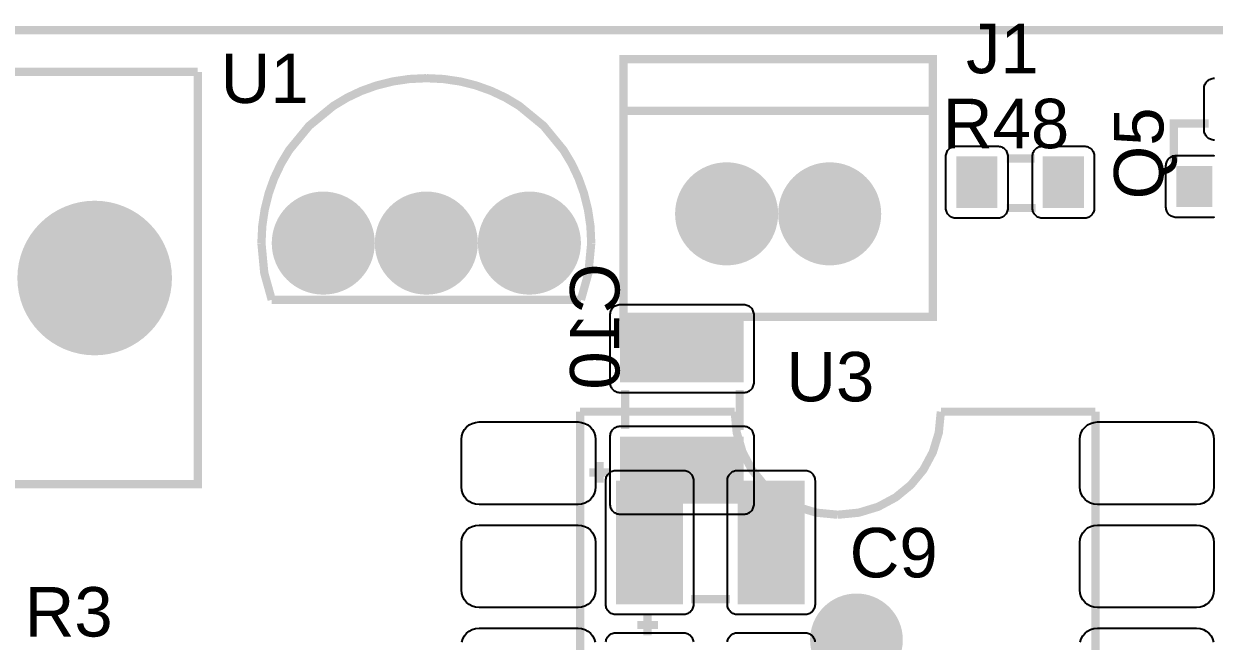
# Model space of a CAD drawing. Header units: inches. Extents: x -2.43 to 2.43, y -2.01 to 2.
# Drawn here: x -1.325 to -0.17, y 1.406 to 2.005 of the extents above; entities that cross this region are included whole.
import ezdxf

# ---------------------------------------------------------------- set-up
doc = ezdxf.new("R2010")
doc.units = ezdxf.units.IN
doc.layers.get('0').update_dxf_attribs({"linetype": 'CONTINUOUS'})

# ---------------------------------------------------------------- blocks, each defined once
blk = doc.blocks.new('RPAD')
blk.add_trace([(-0.5, -0.5), (-0.5, 0.5), (0.5, -0.5), (0.5, 0.5)])
blk = doc.blocks.new('EPAD')
at = {"const_width": 0.5}
blk.add_lwpolyline([(-0.25, 0, 1), (0.25, 0, 1)], format="xyb", close=True, dxfattribs=at)

msp = doc.modelspace()

# ---------------------------------------------------------------- linework, layer by layer
at = {"const_width": 0.008}
for points in [[(-2.430303, -2.006575), (2.430303, -2.006575), (2.430303, 1.998496), (-2.430303, 1.998496), (-2.430303, -2.006575)], [(-2.430303, -2.006575), (2.430303, -2.006575), (2.430303, 1.998496), (-2.430303, 1.998496), (-2.430303, -2.006575)], [(-2.430303, -2.006575), (2.430303, -2.006575), (2.430303, 1.998496), (-2.430303, 1.998496), (-2.430303, -2.006575)], [(-0.742902, 1.720197), (-0.442902, 1.720197), (-0.442902, 1.970197), (-0.742902, 1.970197), (-0.742902, 1.720197)], [(-0.742902, 1.720197), (-0.442902, 1.720197), (-0.442902, 1.970197), (-0.742902, 1.970197), (-0.742902, 1.720197)], [(-0.742902, 1.720197), (-0.442902, 1.720197), (-0.442902, 1.970197), (-0.742902, 1.970197), (-0.742902, 1.720197)], [(-1.156051, 1.957922), (-1.156051, 1.557922), (-1.956051, 1.557922)], [(-1.956051, 1.957922), (-1.156051, 1.957922)], [(-1.156051, 1.957922), (-1.156051, 1.557922), (-1.956051, 1.557922)], [(-1.956051, 1.957922), (-1.156051, 1.957922)], [(-1.156051, 1.957922), (-1.156051, 1.557922), (-1.956051, 1.557922)], [(-1.956051, 1.957922), (-1.156051, 1.957922)], [(-1.09424, 1.791811), (-1.093432, 1.80844), (-1.091057, 1.824526), (-1.087187, 1.839998), (-1.081896, 1.85478), (-1.075258, 1.868801), (-1.067346, 1.881987), (-1.04799, 1.905561), (-1.024416, 1.924917), (-1.01123, 1.93283), (-0.997209, 1.939468), (-0.982426, 1.944758), (-0.966955, 1.948628), (-0.950869, 1.951003), (-0.93424, 1.951811)], [(-1.09424, 1.791811), (-1.093432, 1.80844), (-1.091057, 1.824526), (-1.087187, 1.839998), (-1.081896, 1.85478), (-1.075258, 1.868801), (-1.067346, 1.881987), (-1.04799, 1.905561), (-1.024416, 1.924917), (-1.01123, 1.93283), (-0.997209, 1.939468), (-0.982426, 1.944758), (-0.966955, 1.948628), (-0.950869, 1.951003), (-0.93424, 1.951811)], [(-1.09424, 1.791811), (-1.093432, 1.80844), (-1.091057, 1.824526), (-1.087187, 1.839998), (-1.081896, 1.85478), (-1.075258, 1.868801), (-1.067346, 1.881987), (-1.04799, 1.905561), (-1.024416, 1.924917), (-1.01123, 1.93283), (-0.997209, 1.939468), (-0.982426, 1.944758), (-0.966955, 1.948628), (-0.950869, 1.951003), (-0.93424, 1.951811)], [(-0.77424, 1.791811), (-0.775048, 1.80844), (-0.777424, 1.824526), (-0.781293, 1.839998), (-0.786584, 1.85478), (-0.793222, 1.868801), (-0.801135, 1.881987), (-0.82049, 1.905561), (-0.844064, 1.924917), (-0.85725, 1.93283), (-0.871271, 1.939468), (-0.886054, 1.944758), (-0.901525, 1.948628), (-0.917612, 1.951003), (-0.93424, 1.951811)], [(-0.77424, 1.791811), (-0.775048, 1.80844), (-0.777424, 1.824526), (-0.781293, 1.839998), (-0.786584, 1.85478), (-0.793222, 1.868801), (-0.801135, 1.881987), (-0.82049, 1.905561), (-0.844064, 1.924917), (-0.85725, 1.93283), (-0.871271, 1.939468), (-0.886054, 1.944758), (-0.901525, 1.948628), (-0.917612, 1.951003), (-0.93424, 1.951811)], [(-0.77424, 1.791811), (-0.775048, 1.80844), (-0.777424, 1.824526), (-0.781293, 1.839998), (-0.786584, 1.85478), (-0.793222, 1.868801), (-0.801135, 1.881987), (-0.82049, 1.905561), (-0.844064, 1.924917), (-0.85725, 1.93283), (-0.871271, 1.939468), (-0.886054, 1.944758), (-0.901525, 1.948628), (-0.917612, 1.951003), (-0.93424, 1.951811)], [(-0.742902, 1.920197), (-0.442902, 1.920197)], [(-0.742902, 1.920197), (-0.442902, 1.920197)], [(-0.742902, 1.920197), (-0.442902, 1.920197)], [(-0.209098, 1.870733), (-0.209098, 1.907733), (-0.175098, 1.907733)], [(-0.209098, 1.870733), (-0.209098, 1.907733), (-0.175098, 1.907733)], [(-0.209098, 1.870733), (-0.209098, 1.907733), (-0.175098, 1.907733)], [(-0.37113, 1.873867), (-0.34413, 1.873867)], [(-0.37113, 1.873867), (-0.34413, 1.873867)], [(-0.37113, 1.873867), (-0.34413, 1.873867)], [(-0.37113, 1.825867), (-0.34313, 1.825867)], [(-0.37113, 1.825867), (-0.34313, 1.825867)], [(-0.37113, 1.825867), (-0.34313, 1.825867)], [(-1.09424, 1.791811), (-1.09149, 1.762811), (-1.08424, 1.736811)], [(-1.09424, 1.791811), (-1.09149, 1.762811), (-1.08424, 1.736811)], [(-1.09424, 1.791811), (-1.09149, 1.762811), (-1.08424, 1.736811)], [(-0.77424, 1.791811), (-0.77699, 1.762811), (-0.78424, 1.736811)], [(-0.77424, 1.791811), (-0.77699, 1.762811), (-0.78424, 1.736811)], [(-0.77424, 1.791811), (-0.77699, 1.762811), (-0.78424, 1.736811)], [(-1.08424, 1.736811), (-0.78424, 1.736811)], [(-1.08424, 1.736811), (-0.78424, 1.736811)], [(-1.08424, 1.736811), (-0.78424, 1.736811)], [(-0.741209, 1.649339), (-0.741209, 1.611339)], [(-0.741209, 1.649339), (-0.741209, 1.611339)], [(-0.741209, 1.649339), (-0.741209, 1.611339)], [(-0.630209, 1.649339), (-0.630209, 1.610339)], [(-0.630209, 1.649339), (-0.630209, 1.610339)], [(-0.630209, 1.649339), (-0.630209, 1.610339)], [(-0.785043, 1.628244), (-0.635043, 1.628244)], [(-0.785043, 1.628244), (-0.785043, -0.371756)], [(-0.785043, 1.628244), (-0.635043, 1.628244)], [(-0.785043, 1.628244), (-0.785043, -0.371756)], [(-0.785043, 1.628244), (-0.635043, 1.628244)], [(-0.785043, 1.628244), (-0.785043, -0.371756)], [(-0.535043, 1.528244), (-0.555706, 1.530244), (-0.574715, 1.535994), (-0.591733, 1.54512), (-0.606418, 1.557244), (-0.618432, 1.571994), (-0.627434, 1.588994), (-0.633084, 1.607869), (-0.635043, 1.628244)], [(-0.535043, 1.528244), (-0.555706, 1.530244), (-0.574715, 1.535994), (-0.591733, 1.54512), (-0.606418, 1.557244), (-0.618432, 1.571994), (-0.627434, 1.588994), (-0.633084, 1.607869), (-0.635043, 1.628244)], [(-0.535043, 1.528244), (-0.555706, 1.530244), (-0.574715, 1.535994), (-0.591733, 1.54512), (-0.606418, 1.557244), (-0.618432, 1.571994), (-0.627434, 1.588994), (-0.633084, 1.607869), (-0.635043, 1.628244)], [(-0.535043, 1.528244), (-0.514669, 1.530244), (-0.495793, 1.535994), (-0.478793, 1.54512), (-0.464043, 1.557244), (-0.451918, 1.571994), (-0.442793, 1.588994), (-0.437043, 1.607869), (-0.435043, 1.628244)], [(-0.535043, 1.528244), (-0.514669, 1.530244), (-0.495793, 1.535994), (-0.478793, 1.54512), (-0.464043, 1.557244), (-0.451918, 1.571994), (-0.442793, 1.588994), (-0.437043, 1.607869), (-0.435043, 1.628244)], [(-0.535043, 1.528244), (-0.514669, 1.530244), (-0.495793, 1.535994), (-0.478793, 1.54512), (-0.464043, 1.557244), (-0.451918, 1.571994), (-0.442793, 1.588994), (-0.437043, 1.607869), (-0.435043, 1.628244)], [(-0.435043, 1.628244), (-0.285043, 1.628244)], [(-0.435043, 1.628244), (-0.285043, 1.628244)], [(-0.435043, 1.628244), (-0.285043, 1.628244)], [(-0.285043, 1.628244), (-0.285043, -0.371756)], [(-0.285043, 1.628244), (-0.285043, -0.371756)], [(-0.285043, 1.628244), (-0.285043, -0.371756)], [(-0.766209, 1.579339), (-0.766209, 1.559339)], [(-0.766209, 1.579339), (-0.766209, 1.559339)], [(-0.766209, 1.579339), (-0.766209, 1.559339)], [(-0.756209, 1.569339), (-0.776209, 1.569339)], [(-0.756209, 1.569339), (-0.776209, 1.569339)], [(-0.756209, 1.569339), (-0.776209, 1.569339)], [(-0.639594, 1.557299), (-0.678594, 1.557299)], [(-0.639594, 1.557299), (-0.678594, 1.557299)], [(-0.639594, 1.557299), (-0.678594, 1.557299)], [(-0.639594, 1.446299), (-0.677594, 1.446299)], [(-0.639594, 1.446299), (-0.677594, 1.446299)], [(-0.639594, 1.446299), (-0.677594, 1.446299)], [(-0.719594, 1.431299), (-0.719594, 1.411299)], [(-0.719594, 1.431299), (-0.719594, 1.411299)], [(-0.719594, 1.431299), (-0.719594, 1.411299)], [(-0.709594, 1.421299), (-0.729594, 1.421299)], [(-0.709594, 1.421299), (-0.729594, 1.421299)], [(-0.709594, 1.421299), (-0.729594, 1.421299)]]:
    msp.add_lwpolyline(points, dxfattribs=at)
for points in [[(-0.169598, 1.891733), (-0.170638, 1.891783), (-0.171643, 1.891931), (-0.17261, 1.892174), (-0.173534, 1.892504), (-0.17441, 1.892919), (-0.175234, 1.893414), (-0.176002, 1.893983), (-0.176708, 1.894623), (-0.177348, 1.89533), (-0.177917, 1.896097), (-0.178412, 1.896921), (-0.178827, 1.897797), (-0.179157, 1.898721), (-0.1794, 1.899688), (-0.179548, 1.900693), (-0.179598, 1.901733), (-0.179598, 1.941733), (-0.179548, 1.942772), (-0.1794, 1.943777), (-0.179157, 1.944744), (-0.178827, 1.945668), (-0.178412, 1.946544), (-0.177917, 1.947369), (-0.177348, 1.948136), (-0.176708, 1.948842), (-0.176002, 1.949482), (-0.175234, 1.950052), (-0.17441, 1.950546), (-0.173534, 1.950961), (-0.17261, 1.951292), (-0.171643, 1.951534), (-0.170638, 1.951682), (-0.169598, 1.951733)], [(-0.169554, 1.816931), (-0.170559, 1.816783), (-0.171598, 1.816733), (-0.171598, 1.816733), (-0.206598, 1.816733), (-0.207638, 1.816783), (-0.208643, 1.816931), (-0.20961, 1.817174), (-0.210534, 1.817504), (-0.21141, 1.817919), (-0.212234, 1.818414), (-0.213002, 1.818983), (-0.213708, 1.819623), (-0.214348, 1.82033), (-0.214917, 1.821097), (-0.215412, 1.821921), (-0.215827, 1.822797), (-0.216157, 1.823721), (-0.2164, 1.824688), (-0.216548, 1.825693), (-0.216598, 1.826733), (-0.216598, 1.866733), (-0.216548, 1.867772), (-0.2164, 1.868777), (-0.216157, 1.869744), (-0.215827, 1.870668), (-0.215412, 1.871544), (-0.214917, 1.872369), (-0.214348, 1.873136), (-0.213708, 1.873842), (-0.213002, 1.874482), (-0.212234, 1.875052), (-0.21141, 1.875546), (-0.210534, 1.875961), (-0.20961, 1.876292), (-0.208643, 1.876534), (-0.207638, 1.876682), (-0.206598, 1.876733), (-0.171598, 1.876733), (-0.170559, 1.876682), (-0.169554, 1.876534)], [(-0.899705, 1.40472), (-0.898732, 1.407935), (-0.897186, 1.410826), (-0.895129, 1.41333), (-0.892624, 1.415387), (-0.889733, 1.416933), (-0.886519, 1.417906), (-0.883043, 1.418244), (-0.787043, 1.418244), (-0.783567, 1.417906), (-0.780353, 1.416933), (-0.777462, 1.415387), (-0.774957, 1.41333), (-0.772901, 1.410826), (-0.771355, 1.407935), (-0.770381, 1.40472)], [(-0.760044, 1.404858), (-0.759896, 1.405863), (-0.759654, 1.40683), (-0.759323, 1.407754), (-0.758908, 1.408631), (-0.758413, 1.409455), (-0.757844, 1.410222), (-0.757204, 1.410928), (-0.756498, 1.411569), (-0.75573, 1.412138), (-0.754906, 1.412633), (-0.75403, 1.413047), (-0.753106, 1.413378), (-0.752139, 1.41362), (-0.751134, 1.413769), (-0.750094, 1.413819), (-0.685094, 1.413819), (-0.684055, 1.413769), (-0.68305, 1.41362), (-0.682083, 1.413378), (-0.681159, 1.413047), (-0.680283, 1.412633), (-0.679459, 1.412138), (-0.678691, 1.411569), (-0.677985, 1.410928), (-0.677345, 1.410222), (-0.676776, 1.409455), (-0.676281, 1.408631), (-0.675866, 1.407754), (-0.675535, 1.40683), (-0.675293, 1.405863), (-0.675145, 1.404858)], [(-0.642044, 1.404858), (-0.641896, 1.405863), (-0.641654, 1.40683), (-0.641323, 1.407754), (-0.640908, 1.408631), (-0.640413, 1.409455), (-0.639844, 1.410222), (-0.639204, 1.410928), (-0.638498, 1.411569), (-0.63773, 1.412138), (-0.636906, 1.412633), (-0.63603, 1.413047), (-0.635106, 1.413378), (-0.634139, 1.41362), (-0.633134, 1.413769), (-0.632094, 1.413819), (-0.567094, 1.413819), (-0.566055, 1.413769), (-0.56505, 1.41362), (-0.564083, 1.413378), (-0.563159, 1.413047), (-0.562283, 1.412633), (-0.561459, 1.412138), (-0.560691, 1.411569), (-0.559985, 1.410928), (-0.559345, 1.410222), (-0.558776, 1.409455), (-0.558281, 1.408631), (-0.557866, 1.407754), (-0.557535, 1.40683), (-0.557293, 1.405863), (-0.557145, 1.404858)], [(-0.299705, 1.40472), (-0.298732, 1.407935), (-0.297186, 1.410826), (-0.295129, 1.41333), (-0.292624, 1.415387), (-0.289733, 1.416933), (-0.286519, 1.417906), (-0.283043, 1.418244), (-0.187043, 1.418244), (-0.183567, 1.417906), (-0.180353, 1.416933), (-0.177462, 1.415387), (-0.174957, 1.41333), (-0.172901, 1.410826), (-0.171355, 1.407935), (-0.170381, 1.40472)]]:
    msp.add_lwpolyline(points)
for points in [[(-0.42013, 1.885867), (-0.38013, 1.885867), (-0.379091, 1.885816), (-0.378085, 1.885668), (-0.377119, 1.885426), (-0.376194, 1.885095), (-0.375318, 1.88468), (-0.374494, 1.884185), (-0.373726, 1.883616), (-0.37302, 1.882976), (-0.37238, 1.88227), (-0.371811, 1.881502), (-0.371317, 1.880678), (-0.370902, 1.879802), (-0.370571, 1.878878), (-0.370329, 1.877911), (-0.37018, 1.876906), (-0.37013, 1.875867), (-0.37013, 1.825867), (-0.37018, 1.824827), (-0.370329, 1.823822), (-0.370571, 1.822855), (-0.370902, 1.821931), (-0.371317, 1.821055), (-0.371811, 1.820231), (-0.37238, 1.819463), (-0.37302, 1.818757), (-0.373726, 1.818117), (-0.374494, 1.817548), (-0.375318, 1.817053), (-0.376194, 1.816638), (-0.377119, 1.816307), (-0.378085, 1.816065), (-0.379091, 1.815917), (-0.38013, 1.815867), (-0.42013, 1.815867), (-0.421169, 1.815917), (-0.422174, 1.816065), (-0.423141, 1.816307), (-0.424065, 1.816638), (-0.424942, 1.817053), (-0.425766, 1.817548), (-0.426533, 1.818117), (-0.427239, 1.818757), (-0.42788, 1.819463), (-0.428449, 1.820231), (-0.428943, 1.821055), (-0.429358, 1.821931), (-0.429689, 1.822855), (-0.429931, 1.823822), (-0.43008, 1.824827), (-0.43013, 1.825867), (-0.43013, 1.875867), (-0.43008, 1.876906), (-0.429931, 1.877911), (-0.429689, 1.878878), (-0.429358, 1.879802), (-0.428943, 1.880678), (-0.428449, 1.881502), (-0.42788, 1.88227), (-0.427239, 1.882976), (-0.426533, 1.883616), (-0.425766, 1.884185), (-0.424942, 1.88468), (-0.424065, 1.885095), (-0.423141, 1.885426), (-0.422174, 1.885668), (-0.421169, 1.885816), (-0.42013, 1.885867)], [(-0.33613, 1.885867), (-0.29613, 1.885867), (-0.295091, 1.885816), (-0.294085, 1.885668), (-0.293119, 1.885426), (-0.292194, 1.885095), (-0.291318, 1.88468), (-0.290494, 1.884185), (-0.289726, 1.883616), (-0.28902, 1.882976), (-0.28838, 1.88227), (-0.287811, 1.881502), (-0.287317, 1.880678), (-0.286902, 1.879802), (-0.286571, 1.878878), (-0.286329, 1.877911), (-0.28618, 1.876906), (-0.28613, 1.875867), (-0.28613, 1.825867), (-0.28618, 1.824827), (-0.286329, 1.823822), (-0.286571, 1.822855), (-0.286902, 1.821931), (-0.287317, 1.821055), (-0.287811, 1.820231), (-0.28838, 1.819463), (-0.28902, 1.818757), (-0.289726, 1.818117), (-0.290494, 1.817548), (-0.291318, 1.817053), (-0.292194, 1.816638), (-0.293119, 1.816307), (-0.294085, 1.816065), (-0.295091, 1.815917), (-0.29613, 1.815867), (-0.33613, 1.815867), (-0.337169, 1.815917), (-0.338174, 1.816065), (-0.339141, 1.816307), (-0.340065, 1.816638), (-0.340942, 1.817053), (-0.341766, 1.817548), (-0.342533, 1.818117), (-0.343239, 1.818757), (-0.34388, 1.819463), (-0.344449, 1.820231), (-0.344943, 1.821055), (-0.345358, 1.821931), (-0.345689, 1.822855), (-0.345931, 1.823822), (-0.34608, 1.824827), (-0.34613, 1.825867), (-0.34613, 1.875867), (-0.34608, 1.876906), (-0.345931, 1.877911), (-0.345689, 1.878878), (-0.345358, 1.879802), (-0.344943, 1.880678), (-0.344449, 1.881502), (-0.34388, 1.88227), (-0.343239, 1.882976), (-0.342533, 1.883616), (-0.341766, 1.884185), (-0.340942, 1.88468), (-0.340065, 1.885095), (-0.339141, 1.885426), (-0.338174, 1.885668), (-0.337169, 1.885816), (-0.33613, 1.885867)], [(-0.756209, 1.721839), (-0.756209, 1.656839), (-0.756158, 1.6558), (-0.75601, 1.654794), (-0.755768, 1.653828), (-0.755437, 1.652904), (-0.755022, 1.652027), (-0.754528, 1.651203), (-0.753958, 1.650435), (-0.753318, 1.64973), (-0.752612, 1.649089), (-0.751844, 1.64852), (-0.75102, 1.648026), (-0.750144, 1.647611), (-0.74922, 1.64728), (-0.748253, 1.647038), (-0.747248, 1.646889), (-0.746209, 1.646839), (-0.626209, 1.646839), (-0.625169, 1.646889), (-0.624164, 1.647038), (-0.623197, 1.64728), (-0.622273, 1.647611), (-0.621397, 1.648026), (-0.620573, 1.64852), (-0.619806, 1.649089), (-0.619099, 1.64973), (-0.618459, 1.650435), (-0.61789, 1.651203), (-0.617395, 1.652027), (-0.61698, 1.652904), (-0.61665, 1.653828), (-0.616407, 1.654794), (-0.616259, 1.6558), (-0.616209, 1.656839), (-0.616209, 1.721839), (-0.616259, 1.722878), (-0.616407, 1.723883), (-0.61665, 1.72485), (-0.61698, 1.725774), (-0.617395, 1.726651), (-0.61789, 1.727475), (-0.618459, 1.728243), (-0.619099, 1.728948), (-0.619806, 1.729589), (-0.620573, 1.730158), (-0.621397, 1.730652), (-0.622273, 1.731067), (-0.623197, 1.731398), (-0.624164, 1.73164), (-0.625169, 1.731789), (-0.626209, 1.731839), (-0.746209, 1.731839), (-0.747248, 1.731789), (-0.748253, 1.73164), (-0.74922, 1.731398), (-0.750144, 1.731067), (-0.75102, 1.730652), (-0.751844, 1.730158), (-0.752612, 1.729589), (-0.753318, 1.728948), (-0.753958, 1.728243), (-0.754528, 1.727475), (-0.755022, 1.726651), (-0.755437, 1.725774), (-0.755768, 1.72485), (-0.75601, 1.723883), (-0.756158, 1.722878), (-0.756209, 1.721839)], [(-0.770043, 1.601244), (-0.770043, 1.555244), (-0.770381, 1.551769), (-0.771355, 1.548554), (-0.772901, 1.545663), (-0.774957, 1.543159), (-0.777462, 1.541102), (-0.780353, 1.539556), (-0.783567, 1.538583), (-0.787043, 1.538244), (-0.883043, 1.538244), (-0.886519, 1.538583), (-0.889733, 1.539556), (-0.892624, 1.541102), (-0.895129, 1.543159), (-0.897186, 1.545663), (-0.898732, 1.548554), (-0.899705, 1.551769), (-0.900043, 1.555244), (-0.900043, 1.601244), (-0.899705, 1.60472), (-0.898732, 1.607935), (-0.897186, 1.610826), (-0.895129, 1.61333), (-0.892624, 1.615387), (-0.889733, 1.616933), (-0.886519, 1.617906), (-0.883043, 1.618244), (-0.787043, 1.618244), (-0.783567, 1.617906), (-0.780353, 1.616933), (-0.777462, 1.615387), (-0.774957, 1.61333), (-0.772901, 1.610826), (-0.771355, 1.607935), (-0.770381, 1.60472), (-0.770043, 1.601244)], [(-0.300043, 1.555244), (-0.300043, 1.601244), (-0.299705, 1.60472), (-0.298732, 1.607935), (-0.297186, 1.610826), (-0.295129, 1.61333), (-0.292624, 1.615387), (-0.289733, 1.616933), (-0.286519, 1.617906), (-0.283043, 1.618244), (-0.187043, 1.618244), (-0.183567, 1.617906), (-0.180353, 1.616933), (-0.177462, 1.615387), (-0.174957, 1.61333), (-0.172901, 1.610826), (-0.171355, 1.607935), (-0.170381, 1.60472), (-0.170043, 1.601244), (-0.170043, 1.555244), (-0.170381, 1.551769), (-0.171355, 1.548554), (-0.172901, 1.545663), (-0.174957, 1.543159), (-0.177462, 1.541102), (-0.180353, 1.539556), (-0.183567, 1.538583), (-0.187043, 1.538244), (-0.283043, 1.538244), (-0.286519, 1.538583), (-0.289733, 1.539556), (-0.292624, 1.541102), (-0.295129, 1.543159), (-0.297186, 1.545663), (-0.298732, 1.548554), (-0.299705, 1.551769), (-0.300043, 1.555244)], [(-0.756209, 1.603839), (-0.756209, 1.538839), (-0.756158, 1.5378), (-0.75601, 1.536794), (-0.755768, 1.535828), (-0.755437, 1.534904), (-0.755022, 1.534027), (-0.754528, 1.533203), (-0.753958, 1.532435), (-0.753318, 1.53173), (-0.752612, 1.531089), (-0.751844, 1.53052), (-0.75102, 1.530026), (-0.750144, 1.529611), (-0.74922, 1.52928), (-0.748253, 1.529038), (-0.747248, 1.528889), (-0.746209, 1.528839), (-0.626209, 1.528839), (-0.625169, 1.528889), (-0.624164, 1.529038), (-0.623197, 1.52928), (-0.622273, 1.529611), (-0.621397, 1.530026), (-0.620573, 1.53052), (-0.619806, 1.531089), (-0.619099, 1.53173), (-0.618459, 1.532435), (-0.61789, 1.533203), (-0.617395, 1.534027), (-0.61698, 1.534904), (-0.61665, 1.535828), (-0.616407, 1.536794), (-0.616259, 1.5378), (-0.616209, 1.538839), (-0.616209, 1.603839), (-0.616259, 1.604878), (-0.616407, 1.605883), (-0.61665, 1.60685), (-0.61698, 1.607774), (-0.617395, 1.608651), (-0.61789, 1.609475), (-0.618459, 1.610243), (-0.619099, 1.610948), (-0.619806, 1.611589), (-0.620573, 1.612158), (-0.621397, 1.612652), (-0.622273, 1.613067), (-0.623197, 1.613398), (-0.624164, 1.61364), (-0.625169, 1.613789), (-0.626209, 1.613839), (-0.746209, 1.613839), (-0.747248, 1.613789), (-0.748253, 1.61364), (-0.74922, 1.613398), (-0.750144, 1.613067), (-0.75102, 1.612652), (-0.751844, 1.612158), (-0.752612, 1.611589), (-0.753318, 1.610948), (-0.753958, 1.610243), (-0.754528, 1.609475), (-0.755022, 1.608651), (-0.755437, 1.607774), (-0.755768, 1.60685), (-0.75601, 1.605883), (-0.756158, 1.604878), (-0.756209, 1.603839)], [(-0.685094, 1.431299), (-0.750094, 1.431299), (-0.751134, 1.43135), (-0.752139, 1.431498), (-0.753106, 1.43174), (-0.75403, 1.432071), (-0.754906, 1.432485), (-0.75573, 1.43298), (-0.756498, 1.43355), (-0.757204, 1.43419), (-0.757844, 1.434896), (-0.758413, 1.435663), (-0.758908, 1.436487), (-0.759323, 1.437364), (-0.759654, 1.438288), (-0.759896, 1.439255), (-0.760044, 1.44026), (-0.760094, 1.441299), (-0.760094, 1.561299), (-0.760044, 1.562339), (-0.759896, 1.563344), (-0.759654, 1.564311), (-0.759323, 1.565235), (-0.758908, 1.566111), (-0.758413, 1.566935), (-0.757844, 1.567702), (-0.757204, 1.568409), (-0.756498, 1.569049), (-0.75573, 1.569618), (-0.754906, 1.570113), (-0.75403, 1.570528), (-0.753106, 1.570858), (-0.752139, 1.5711), (-0.751134, 1.571249), (-0.750094, 1.571299), (-0.685094, 1.571299), (-0.684055, 1.571249), (-0.68305, 1.5711), (-0.682083, 1.570858), (-0.681159, 1.570528), (-0.680283, 1.570113), (-0.679459, 1.569618), (-0.678691, 1.569049), (-0.677985, 1.568409), (-0.677345, 1.567702), (-0.676776, 1.566935), (-0.676281, 1.566111), (-0.675866, 1.565235), (-0.675535, 1.564311), (-0.675293, 1.563344), (-0.675145, 1.562339), (-0.675094, 1.561299), (-0.675094, 1.441299), (-0.675145, 1.44026), (-0.675293, 1.439255), (-0.675535, 1.438288), (-0.675866, 1.437364), (-0.676281, 1.436487), (-0.676776, 1.435663), (-0.677345, 1.434896), (-0.677985, 1.43419), (-0.678691, 1.43355), (-0.679459, 1.43298), (-0.680283, 1.432485), (-0.681159, 1.432071), (-0.682083, 1.43174), (-0.68305, 1.431498), (-0.684055, 1.43135), (-0.685094, 1.431299)], [(-0.567094, 1.431299), (-0.632094, 1.431299), (-0.633134, 1.43135), (-0.634139, 1.431498), (-0.635106, 1.43174), (-0.63603, 1.432071), (-0.636906, 1.432485), (-0.63773, 1.43298), (-0.638498, 1.43355), (-0.639204, 1.43419), (-0.639844, 1.434896), (-0.640413, 1.435663), (-0.640908, 1.436487), (-0.641323, 1.437364), (-0.641654, 1.438288), (-0.641896, 1.439255), (-0.642044, 1.44026), (-0.642094, 1.441299), (-0.642094, 1.561299), (-0.642044, 1.562339), (-0.641896, 1.563344), (-0.641654, 1.564311), (-0.641323, 1.565235), (-0.640908, 1.566111), (-0.640413, 1.566935), (-0.639844, 1.567702), (-0.639204, 1.568409), (-0.638498, 1.569049), (-0.63773, 1.569618), (-0.636906, 1.570113), (-0.63603, 1.570528), (-0.635106, 1.570858), (-0.634139, 1.5711), (-0.633134, 1.571249), (-0.632094, 1.571299), (-0.567094, 1.571299), (-0.566055, 1.571249), (-0.56505, 1.5711), (-0.564083, 1.570858), (-0.563159, 1.570528), (-0.562283, 1.570113), (-0.561459, 1.569618), (-0.560691, 1.569049), (-0.559985, 1.568409), (-0.559345, 1.567702), (-0.558776, 1.566935), (-0.558281, 1.566111), (-0.557866, 1.565235), (-0.557535, 1.564311), (-0.557293, 1.563344), (-0.557145, 1.562339), (-0.557094, 1.561299), (-0.557094, 1.441299), (-0.557145, 1.44026), (-0.557293, 1.439255), (-0.557535, 1.438288), (-0.557866, 1.437364), (-0.558281, 1.436487), (-0.558776, 1.435663), (-0.559345, 1.434896), (-0.559985, 1.43419), (-0.560691, 1.43355), (-0.561459, 1.43298), (-0.562283, 1.432485), (-0.563159, 1.432071), (-0.564083, 1.43174), (-0.56505, 1.431498), (-0.566055, 1.43135), (-0.567094, 1.431299)], [(-0.770043, 1.501244), (-0.770043, 1.455244), (-0.770381, 1.451769), (-0.771355, 1.448554), (-0.772901, 1.445663), (-0.774957, 1.443159), (-0.777462, 1.441102), (-0.780353, 1.439556), (-0.783567, 1.438583), (-0.787043, 1.438244), (-0.883043, 1.438244), (-0.886519, 1.438583), (-0.889733, 1.439556), (-0.892624, 1.441102), (-0.895129, 1.443159), (-0.897186, 1.445663), (-0.898732, 1.448554), (-0.899705, 1.451769), (-0.900043, 1.455244), (-0.900043, 1.501244), (-0.899705, 1.50472), (-0.898732, 1.507935), (-0.897186, 1.510826), (-0.895129, 1.51333), (-0.892624, 1.515387), (-0.889733, 1.516933), (-0.886519, 1.517906), (-0.883043, 1.518244), (-0.787043, 1.518244), (-0.783567, 1.517906), (-0.780353, 1.516933), (-0.777462, 1.515387), (-0.774957, 1.51333), (-0.772901, 1.510826), (-0.771355, 1.507935), (-0.770381, 1.50472), (-0.770043, 1.501244)], [(-0.300043, 1.455244), (-0.300043, 1.501244), (-0.299705, 1.50472), (-0.298732, 1.507935), (-0.297186, 1.510826), (-0.295129, 1.51333), (-0.292624, 1.515387), (-0.289733, 1.516933), (-0.286519, 1.517906), (-0.283043, 1.518244), (-0.187043, 1.518244), (-0.183567, 1.517906), (-0.180353, 1.516933), (-0.177462, 1.515387), (-0.174957, 1.51333), (-0.172901, 1.510826), (-0.171355, 1.507935), (-0.170381, 1.50472), (-0.170043, 1.501244), (-0.170043, 1.455244), (-0.170381, 1.451769), (-0.171355, 1.448554), (-0.172901, 1.445663), (-0.174957, 1.443159), (-0.177462, 1.441102), (-0.180353, 1.439556), (-0.183567, 1.438583), (-0.187043, 1.438244), (-0.283043, 1.438244), (-0.286519, 1.438583), (-0.289733, 1.439556), (-0.292624, 1.441102), (-0.295129, 1.443159), (-0.297186, 1.445663), (-0.298732, 1.448554), (-0.299705, 1.451769), (-0.300043, 1.455244)]]:
    msp.add_lwpolyline(points, close=True)

# ---------------------------------------------------------------- block references
for name, p, xscale, yscale in [('RPAD', (-0.40013, 1.850867), 0.04, 0.05), ('RPAD', (-0.31613, 1.850867), 0.04, 0.05), ('EPAD', (-0.642902, 1.820197), 0.1, 0.1), ('EPAD', (-0.542902, 1.820197), 0.1, 0.1), ('EPAD', (-1.03424, 1.791811), 0.1, 0.1), ('EPAD', (-0.93424, 1.791811), 0.1, 0.1), ('EPAD', (-0.83424, 1.791811), 0.1, 0.1), ('EPAD', (-1.256051, 1.757922), 0.15, 0.15), ('EPAD', (-0.516917, 1.406811), 0.09, 0.09)]:
    msp.add_blockref(name, p, dxfattribs=dict(xscale=xscale, yscale=yscale))
for p, xscale, yscale, rotation in [((-0.189098, 1.846733), 0.035, 0.04, 180), ((-0.686209, 1.689339), 0.065, 0.12, 90), ((-0.686209, 1.571339), 0.065, 0.12, 90), ((-0.717595, 1.501299), 0.065, 0.12, 180), ((-0.599594, 1.501299), 0.065, 0.12, 180)]:
    msp.add_blockref('RPAD', p, dxfattribs=dict(xscale=xscale, yscale=yscale, rotation=rotation))

# ---------------------------------------------------------------- texts
at = {"width": 1.041667}
for s, p in [('J1', (-0.410618, 1.956575)), ('J1', (-0.410618, 1.956575)), ('J1', (-0.410618, 1.956575)), ('U1', (-1.133846, 1.927744)), ('U1', (-1.133846, 1.927744)), ('U1', (-1.133846, 1.927744)), ('R48', (-0.43313, 1.883867)), ('R48', (-0.43313, 1.883867)), ('R48', (-0.43313, 1.883867)), ('U3', (-0.585043, 1.638244)), ('U3', (-0.585043, 1.638244)), ('U3', (-0.585043, 1.638244)), ('C9', (-0.523555, 1.467472)), ('C9', (-0.523555, 1.467472)), ('C9', (-0.523555, 1.467472)), ('R3', (-1.324043, 1.410087)), ('R3', (-1.324043, 1.410087)), ('R3', (-1.324043, 1.410087))]:
    msp.add_text(s, height=0.048, dxfattribs=at).set_placement(p)
msp.add_text('Q5', height=0.048, rotation=90, dxfattribs=at).set_placement((-0.219098, 1.834233))
msp.add_text('Q5', height=0.048, rotation=90, dxfattribs=at).set_placement((-0.219098, 1.834233))
msp.add_text('Q5', height=0.048, rotation=90, dxfattribs=at).set_placement((-0.219098, 1.834233))
at = {"text_generation_flag": 2, "width": 1.041667}
msp.add_text('C10', height=0.048, rotation=90, dxfattribs=at).set_placement((-0.746839, 1.772268))
msp.add_text('C10', height=0.048, rotation=90, dxfattribs=at).set_placement((-0.746839, 1.772268))
msp.add_text('C10', height=0.048, rotation=90, dxfattribs=at).set_placement((-0.746839, 1.772268))

doc.saveas('drawing.dxf')
